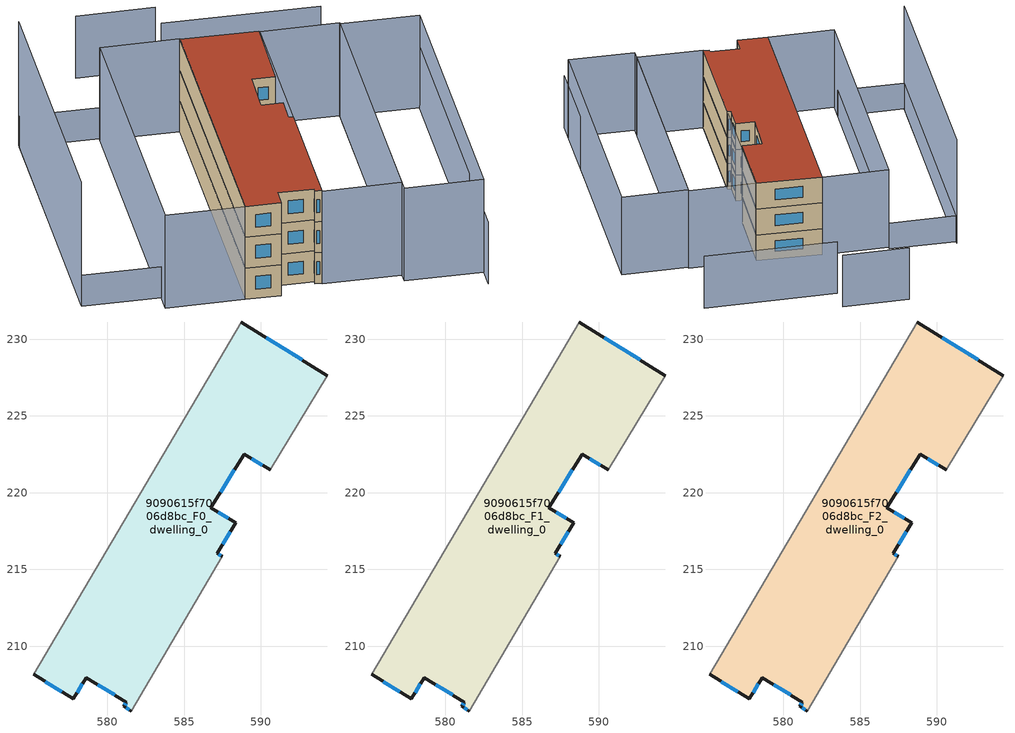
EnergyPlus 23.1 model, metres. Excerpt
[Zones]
9090615f7006d8bc_F0_dwelling_0
 floor ground (EU_floor_Construction): 594.33,227.63 590.59,221.49 588.91,222.52 586.74,219.02 588.35,218.04 587.15,216.05 587.49,215.84 581.57,205.78 581.07,206.08 581.24,206.35 578.62,207.95 577.78,206.58 575.19,208.15 588.7,231.12 z0
 wall outside (EU_wall_Construction): 594.33,227.63 588.7,231.12 / 587.49,215.84 587.15,216.05 588.35,218.04 586.74,219.02 588.91,222.52 590.59,221.49 / 575.19,208.15 577.78,206.58 578.62,207.95 581.24,206.35 581.07,206.08 581.57,205.78 z0:3
 wall adiabatic (EU_wall_Construction): 588.7,231.12 575.19,208.15 / 590.59,221.49 594.33,227.63 / 581.57,205.78 587.49,215.84 z0:3
 window (EU_Window_Construction): 592.68,228.65 590.35,230.09 / 589.4,222.22 590.1,221.79 / 587.38,220.04 588.27,221.49 / 587.88,218.32 587.22,218.73 / 587.5,216.63 588,217.46 / 587.39,215.9 587.25,215.99 / 581.22,205.99 581.42,205.86 / 581.19,206.27 581.12,206.16 / 579.38,207.48 580.47,206.82 / 578.02,206.98 578.37,207.55 / 575.95,207.69 577.02,207.04 z0.88:2.12
9090615f7006d8bc_F1_dwelling_0
 floor to 9090615f7006d8bc_F0_dwelling_0 (EU_floor_Construction): 594.33,227.63 590.59,221.49 588.9,222.52 586.74,219.02 588.35,218.04 587.15,216.05 587.49,215.84 581.57,205.78 581.07,206.08 581.24,206.35 578.62,207.95 577.78,206.58 575.19,208.15 588.7,231.12 z3
 wall outside (EU_wall_Construction): 594.33,227.63 588.7,231.12 / 587.49,215.84 587.15,216.05 588.35,218.04 586.74,219.02 588.91,222.52 590.59,221.49 / 575.19,208.15 577.78,206.58 578.62,207.95 581.24,206.35 581.07,206.08 581.57,205.78 z3:6
 wall adiabatic (EU_wall_Construction): 588.7,231.12 575.19,208.15 / 590.59,221.49 594.33,227.63 / 581.57,205.78 587.49,215.84 z3:6
 window (EU_Window_Construction): 592.68,228.65 590.35,230.09 / 589.4,222.22 590.1,221.79 / 587.38,220.04 588.27,221.49 / 587.88,218.32 587.22,218.73 / 587.5,216.63 588,217.46 / 587.39,215.9 587.25,215.99 / 581.22,205.99 581.42,205.86 / 581.19,206.27 581.12,206.16 / 579.38,207.48 580.47,206.82 / 578.02,206.98 578.37,207.55 / 575.95,207.69 577.02,207.04 z3.88:5.12
9090615f7006d8bc_F2_dwelling_0
 floor to 9090615f7006d8bc_F1_dwelling_0 (EU_floor_Construction): 594.33,227.63 590.59,221.49 588.9,222.52 586.74,219.02 588.35,218.04 587.15,216.05 587.49,215.84 581.57,205.78 581.07,206.08 581.24,206.35 578.62,207.95 577.78,206.58 575.19,208.15 588.7,231.12 z6
 wall outside (EU_wall_Construction): 594.33,227.63 588.7,231.12 / 587.49,215.84 587.15,216.05 588.35,218.04 586.74,219.02 588.91,222.52 590.59,221.49 / 575.19,208.15 577.78,206.58 578.62,207.95 581.24,206.35 581.07,206.08 581.57,205.78 z6:9
 wall adiabatic (EU_wall_Construction): 588.7,231.12 575.19,208.15 / 590.59,221.49 594.33,227.63 / 581.57,205.78 587.49,215.84 z6:9
 window (EU_Window_Construction): 592.68,228.65 590.35,230.09 / 589.4,222.22 590.1,221.79 / 587.38,220.04 588.27,221.49 / 587.88,218.32 587.22,218.73 / 587.5,216.63 588,217.46 / 587.39,215.9 587.25,215.99 / 581.22,205.99 581.42,205.86 / 581.19,206.27 581.12,206.16 / 579.38,207.48 580.47,206.82 / 578.02,206.98 578.37,207.55 / 575.95,207.69 577.02,207.04 z6.88:8.12
 roof outside (EU_roof_Construction): 587.49,215.84 587.15,216.05 588.35,218.04 586.74,219.02 588.91,222.52 590.59,221.49 594.33,227.63 588.7,231.12 575.19,208.15 577.78,206.58 578.62,207.95 581.24,206.35 581.07,206.08 581.57,205.78 z9
shading: 591.65,196.49 605.79,220.51 / 604.02,230.71 592.47,237.51 / 593.75,239.69 587.98,243.09 z0:6; 605.87,220.64 592.59,198.09 / 592.59,198.09 586.82,201.49 / 586.82,201.49 600.1,224.05 / 600.1,224.05 605.87,220.64 / 600.16,224.15 587.29,202.29 / 587.29,202.29 581.52,205.69 / 581.52,205.69 594.38,227.55 / 594.38,227.55 600.16,224.15 / 588.71,231.13 575.19,208.15 / 575.19,208.15 569.41,211.55 / 569.41,211.55 582.94,234.53 / 582.94,234.53 588.71,231.13 z0:9; 564.47,216.38 577.31,238.19 / 577.31,238.19 583.09,234.79 / 583.09,234.79 570.25,212.98 / 570.25,212.98 564.47,216.38 z0:3; 577.47,238.46 564.52,216.45 z0:12
[Building]
EU S2 Campaign: North Axis=0; Terrain=City; Solar Distribution=FullExterior
[Site:Location]
Montreal-Trudeau.Intl.AP: Latitude=45.4667; Longitude=-73.75; Time Zone=-5; Elevation=36
[SizingPeriod:WeatherFileDays]
AnnualSizingPeriod: Begin Month=1; Begin Day of Month=1; End Month=12; End Day of Month=31; Day of Week for Start Day=Monday; Use Weather File Daylight Saving Period=No; Use Weather File Rain and Snow Indicators=No
[MATERIAL]
EU_InternalMass_Material: Roughness=MediumRough; Thickness=0.1; Conductivity=1; Density=1800; Specific Heat=900; Thermal Absorptance=0.9; Solar Absorptance=0.7; Visible Absorptance=0.7
[MATERIAL:NOMASS] Roughness=MediumRough; Thermal Absorptance=0.9; Solar Absorptance=0.7; Visible Absorptance=0.7
Name | Thermal Resistance
EU_wall_NoMass | 1.66378
EU_roof_NoMass | 3.02489
EU_floor_NoMass | 1.51479
[WINDOWMATERIAL:SIMPLEGLAZINGSYSTEM]
EU_Window_SimpleGlazing: UFactor=3.53504; Solar Heat Gain Coefficient=0.8; Visible Transmittance=0.8
[CONSTRUCTION]
EU_wall_Construction: EU_wall_NoMass
EU_roof_Construction: EU_roof_NoMass
EU_floor_Construction: EU_floor_NoMass
EU_Window_Construction: EU_Window_SimpleGlazing
EU_InternalMass_Construction: EU_InternalMass_Material
[ZONE] Type=1; Multiplier=1; Ceiling Height=autocalculate; Floor Area=autocalculate; Part of Total Floor Area=Yes
Name | Volume
9090615f7006d8bc_F0_dwelling_0 | 485.108
9090615f7006d8bc_F1_dwelling_0; 9090615f7006d8bc_F2_dwelling_0 | 485.111
[INTERNALMASS] Construction=EU_InternalMass_Construction; Surface Area=161.703
Name | Zone or ZoneList
9090615f7006d8bc_F0_dwelling_0_EU_InternalMass | 9090615f7006d8bc_F0_dwelling_0
9090615f7006d8bc_F1_dwelling_0_EU_InternalMass | 9090615f7006d8bc_F1_dwelling_0
9090615f7006d8bc_F2_dwelling_0_EU_InternalMass | 9090615f7006d8bc_F2_dwelling_0
[OTHEREQUIPMENT] Fuel Type=Electricity; Design Level Calculation Method=Watts/Area; Power per Zone Floor Area=1; Fraction Latent=0; Fraction Radiant=0; Fraction Lost=0; Carbon Dioxide Generation Rate=0; EndUse Subcategory=EU_Step8_InternalGains
Name | Zone or ZoneList or Space or SpaceList | Schedule
EU_Step8_InternalGain_9090615f7006d8bc_F0_dwelling_0_f000 | 9090615f7006d8bc_F0_dwelling_0 | EU_Step8_GainSchedule_9090615f7006d8bc_F0_dwelling_0_f000
EU_Step8_InternalGain_9090615f7006d8bc_F1_dwelling_0_f000 | 9090615f7006d8bc_F1_dwelling_0 | EU_Step8_GainSchedule_9090615f7006d8bc_F1_dwelling_0_f000
EU_Step8_InternalGain_9090615f7006d8bc_F2_dwelling_0_f000 | 9090615f7006d8bc_F2_dwelling_0 | EU_Step8_GainSchedule_9090615f7006d8bc_F2_dwelling_0_f000
[ZONEVENTILATION:DESIGNFLOWRATE] Schedule=EU_AlwaysOn; Design Flow Rate Calculation Method=AirChanges/Hour; Air Changes per Hour=0.634604; Ventilation Type=Natural; Fan Pressure Rise=0; Fan Total Efficiency=1; Constant Term Coefficient=1; Temperature Term Coefficient=0; Velocity Term Coefficient=0; Velocity Squared Term Coefficient=0; Minimum Indoor Temperature=-100; Maximum Indoor Temperature=100; Delta Temperature=-100; Minimum Outdoor Temperature=-100; Maximum Outdoor Temperature=100; Maximum Wind Speed=40
Name | Zone or ZoneList or Space or SpaceList
EU_ConstantAir_9090615f7006d8bc_F0_dwelling_0 | 9090615f7006d8bc_F0_dwelling_0
EU_ConstantAir_9090615f7006d8bc_F1_dwelling_0 | 9090615f7006d8bc_F1_dwelling_0
EU_ConstantAir_9090615f7006d8bc_F2_dwelling_0 | 9090615f7006d8bc_F2_dwelling_0
[HVACTEMPLATE:THERMOSTAT] Constant Heating Setpoint=20; Constant Cooling Setpoint=50
EU_HeatOnly_9090615f7006d8bc_F0_dwelling_0; EU_HeatOnly_9090615f7006d8bc_F1_dwelling_0; EU_HeatOnly_9090615f7006d8bc_F2_dwelling_0
[HVACTEMPLATE:ZONE:IDEALLOADSAIRSYSTEM] System Availability Schedule=EU_AlwaysOn; Maximum Heating Supply Air Temperature=50; Minimum Cooling Supply Air Temperature=13; Maximum Heating Supply Air Humidity Ratio=0.0156; Minimum Cooling Supply Air Humidity Ratio=0.0077; Heating Limit=NoLimit; Cooling Limit=NoLimit; Heating Availability Schedule=EU_AlwaysOn; Cooling Availability Schedule=EU_CoolingOff; Dehumidification Control Type=ConstantSensibleHeatRatio; Cooling Sensible Heat Ratio=0.7; Dehumidification Setpoint=60; Humidification Control Type=None; Humidification Setpoint=30; Outdoor Air Method=None; Outdoor Air Flow Rate per Person=0.00944; Outdoor Air Flow Rate per Zone Floor Area=0; Outdoor Air Flow Rate per Zone=0; Demand Controlled Ventilation Type=None; Outdoor Air Economizer Type=NoEconomizer; Heat Recovery Type=None; Sensible Heat Recovery Effectiveness=0.7; Latent Heat Recovery Effectiveness=0.65
Name | Template Thermostat
9090615f7006d8bc_F0_dwelling_0 | EU_HeatOnly_9090615f7006d8bc_F0_dwelling_0
9090615f7006d8bc_F1_dwelling_0 | EU_HeatOnly_9090615f7006d8bc_F1_dwelling_0
9090615f7006d8bc_F2_dwelling_0 | EU_HeatOnly_9090615f7006d8bc_F2_dwelling_0
[SIZING:ZONE] Zone Cooling Design Supply Air Temperature Input Method=SupplyAirTemperature; Zone Cooling Design Supply Air Temperature=13; Zone Heating Design Supply Air Temperature Input Method=SupplyAirTemperature; Zone Heating Design Supply Air Temperature=50; Zone Cooling Design Supply Air Humidity Ratio=0.008; Zone Heating Design Supply Air Humidity Ratio=0.008; Cooling Design Air Flow Method=DesignDay; Cooling Design Air Flow Rate=0; Cooling Minimum Air Flow per Zone Floor Area=0.000762; Cooling Minimum Air Flow=0; Cooling Minimum Air Flow Fraction=0.2; Heating Design Air Flow Method=DesignDay; Heating Design Air Flow Rate=0; Heating Maximum Air Flow per Zone Floor Area=0.002032; Heating Maximum Air Flow=0.141576; Heating Maximum Air Flow Fraction=0.3; Account for Dedicated Outdoor Air System=No; Dedicated Outdoor Air System Control Strategy=NeutralSupplyAir; Dedicated Outdoor Air Low Setpoint Temperature for Design=autosize; Dedicated Outdoor Air High Setpoint Temperature for Design=autosize; Zone Load Sizing Method=Sensible Load Only No Latent Load; Zone Latent Cooling Design Supply Air Humidity Ratio Input Method=HumidityRatioDifference; Zone Cooling Design Supply Air Humidity Ratio Difference=0.005; Zone Latent Heating Design Supply Air Humidity Ratio Input Method=HumidityRatioDifference; Zone Humidification Design Supply Air Humidity Ratio Difference=0.005
9090615f7006d8bc_F0_dwelling_0; 9090615f7006d8bc_F1_dwelling_0; 9090615f7006d8bc_F2_dwelling_0
[SCHEDULE:CONSTANT]
Name | Hourly Value
EU_AlwaysOn | 1
EU_CoolingOff | 0
[SCHEDULE:FILE] Column Number=1; Rows to Skip at Top=0; Number of Hours of Data=8760; Column Separator=Comma; Interpolate to Timestep=No; Minutes per Item=60; Adjust Schedule for Daylight Savings=Yes
Name | File
EU_Step8_GainSchedule_9090615f7006d8bc_F0_dwelling_0_f000 | ../../schedules/9090615f7006d8bc/9090615f7006d8bc_F0_dwelling_0_f000_gain.csv
EU_Step8_GainSchedule_9090615f7006d8bc_F1_dwelling_0_f000 | ../../schedules/9090615f7006d8bc/9090615f7006d8bc_F1_dwelling_0_f000_gain.csv
EU_Step8_GainSchedule_9090615f7006d8bc_F2_dwelling_0_f000 | ../../schedules/9090615f7006d8bc/9090615f7006d8bc_F2_dwelling_0_f000_gain.csv
